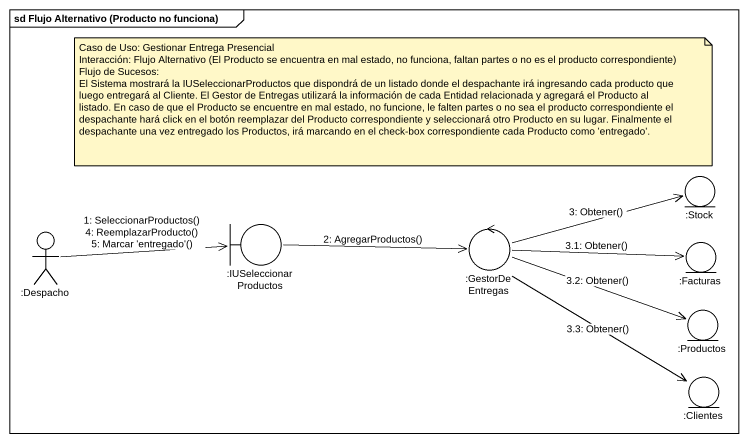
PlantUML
@startuml
mainframe sd Flujo Alternativo (Producto no funciona)
entity ":Stock" as Stock
actor ":Despacho" as Despacho
boundary ":IUSeleccionarProductos" as IUSeleccionarProductos
control ":GestorDeEntregas" as GestorDeEntregas
entity ":Facturas" as Facturas
entity ":Productos" as Productos
entity ":Clientes" as Clientes
Despacho -right-> IUSeleccionarProductos : 1: SeleccionarProductos()\n4: ReemplazarProducto()\n5: Marcar 'entregado'()
IUSeleccionarProductos -right-> GestorDeEntregas : 2: AgregarProductos()
GestorDeEntregas -right-> Stock : 3: Obtener()
GestorDeEntregas -right-> Facturas : 3.1: Obtener()
GestorDeEntregas -right-> Productos : 3.2: Obtener()
GestorDeEntregas --> Clientes : 3.3: Obtener()
note as N1
  Caso de Uso: Gestionar Entrega Presencial
  Interacción: Flujo Alternativo (El Producto se encuentra en mal estado, no funciona, faltan partes o no es el producto correspondiente)
  Flujo de Sucesos:
  El Sistema mostrará la IUSeleccionarProductos que dispondrá de un listado donde el despachante irá ingresando cada producto que luego entregará al Cliente. El Gestor de Entregas utilizará la información de cada Entidad relacionada y agregará el Producto al listado. En caso de que el Producto se encuentre en mal estado, no funcione, le falten partes o no sea el producto correspondiente el despachante hará click en el botón reemplazar del Producto correspondiente y seleccionará otro Producto en su lugar. Finalmente el despachante una vez entregado los Productos, irá marcando en el check-box correspondiente cada Producto como 'entregado'.
end note
@enduml
